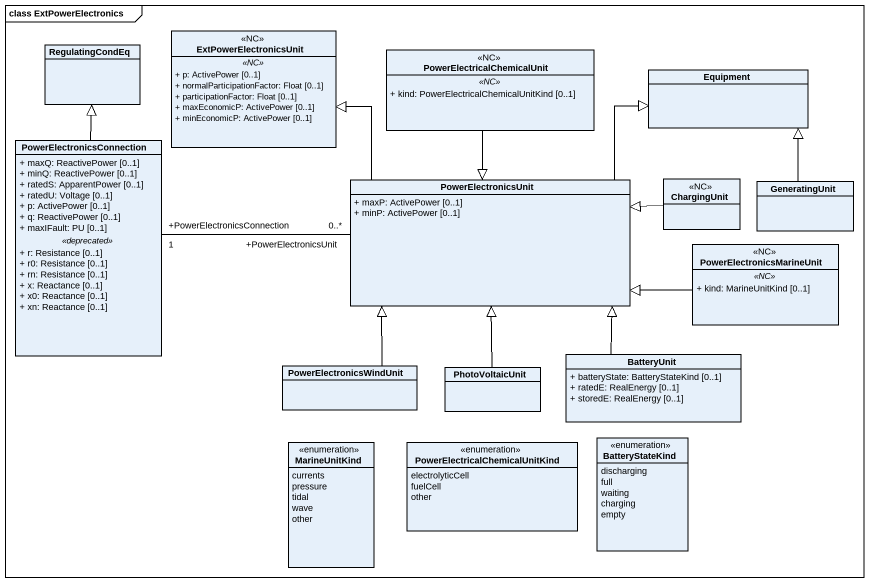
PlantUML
@startuml
mainframe class ExtPowerElectronics
hide circle
hide empty members
skinparam classAttributeIconSize 0
class RegulatingCondEq
class ExtPowerElectronicsUnit <<NC>> {
  .. <<NC>> ..
  + p: ActivePower [0..1]
  + normalParticipationFactor: Float [0..1]
  + participationFactor: Float [0..1]
  + maxEconomicP: ActivePower [0..1]
  + minEconomicP: ActivePower [0..1]
}
class PowerElectricalChemicalUnit <<NC>> {
  .. <<NC>> ..
  + kind: PowerElectricalChemicalUnitKind [0..1]
}
class Equipment
class PowerElectronicsConnection {
  + maxQ: ReactivePower [0..1]
  + minQ: ReactivePower [0..1]
  + ratedS: ApparentPower [0..1]
  + ratedU: Voltage [0..1]
  + p: ActivePower [0..1]
  + q: ReactivePower [0..1]
  + maxIFault: PU [0..1]
  .. <<deprecated>> ..
  + r: Resistance [0..1]
  + r0: Resistance [0..1]
  + rn: Resistance [0..1]
  + x: Reactance [0..1]
  + x0: Reactance [0..1]
  + xn: Reactance [0..1]
}
class PowerElectronicsUnit {
  + maxP: ActivePower [0..1]
  + minP: ActivePower [0..1]
}
class ChargingUnit <<NC>>
class GeneratingUnit
class PowerElectronicsMarineUnit <<NC>> {
  .. <<NC>> ..
  + kind: MarineUnitKind [0..1]
}
class BatteryUnit {
  + batteryState: BatteryStateKind [0..1]
  + ratedE: RealEnergy [0..1]
  + storedE: RealEnergy [0..1]
}
class PowerElectronicsWindUnit
class PhotoVoltaicUnit
enum MarineUnitKind {
  currents
  pressure
  tidal
  wave
  other
}
enum "PowerElectricalChemicalUnitKind" as PowerElectricalChemicalUnitK {
  electrolyticCell
  fuelCell
  other
}
enum BatteryStateKind {
  discharging
  full
  waiting
  charging
  empty
}
PowerElectricalChemicalUnit --|> PowerElectronicsUnit
PowerElectronicsConnection -up-|> RegulatingCondEq
PowerElectronicsConnection "+PowerElectronicsConnection\n1" -right- "+PowerElectronicsUnit\n0..*" PowerElectronicsUnit
PowerElectronicsUnit -up-|> ExtPowerElectronicsUnit
PowerElectronicsUnit -up-|> Equipment
ChargingUnit -left-|> PowerElectronicsUnit
GeneratingUnit -up-|> Equipment
PowerElectronicsMarineUnit -left-|> PowerElectronicsUnit
BatteryUnit -up-|> PowerElectronicsUnit
PowerElectronicsWindUnit -up-|> PowerElectronicsUnit
PhotoVoltaicUnit -up-|> PowerElectronicsUnit
@enduml
